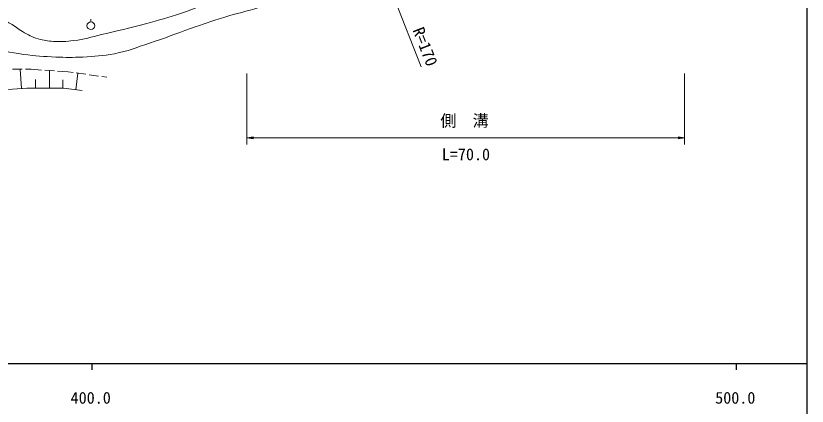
# Model space of a CAD drawing. Units: millimetres, scale not verified. Extents: x 40000 to 680000, y 20000 to 380000.
# Drawn here: x 456223 to 579000, y 198357 to 258953 of the extents above; entities that cross this region are included whole.
import ezdxf
from ezdxf.enums import TextEntityAlignment as Align

# ---------------------------------------------------------------- set-up
doc = ezdxf.new("R2010")
doc.units = ezdxf.units.MM
doc.header["$LTSCALE"] = 1000
for name, color, linetype, lineweight in [('M-STR-HTXT', 7, 'Continuous', 13), ('M-TTL-BAND', 7, 'Continuous', 25), ('M-WORK', 1, 'Continuous', 13)]:
    doc.layers.add(name, color=color, linetype=linetype, lineweight=lineweight)
doc.styles.add('ＭＳ ゴシック', font='')
doc.styles.get('ＭＳ ゴシック').set_extended_font_data('MS Gothic')

# ---------------------------------------------------------------- blocks, each defined once
blk = doc.blocks.new('open_arrow')
at = {"color": 0, "linetype": 'Continuous', "lineweight": -2}
blk.add_lwpolyline([(7.5, 1.25), (0, 0), (7.5, -1.25)], dxfattribs=at)

msp = doc.modelspace()

# ---------------------------------------------------------------- linework, layer by layer
at = {"layer": 'M-STR-HTXT'}
for p, q in [((502742, 292864), (519093, 251039)), ((492078, 250000), (492078, 239000)), ((559973, 250000), (559973, 239000)), ((492078, 240000), (559973, 240000))]:
    msp.add_line(p, q, dxfattribs=at)
at = {"layer": 'M-TTL-BAND'}
for p, q in [((579000, 20000), (579000, 370000)), ((40000, 205000), (579000, 205000)), ((468000, 205000), (468000, 204000)), ((568000, 205000), (568000, 204000))]:
    msp.add_line(p, q, dxfattribs=at)
at = {"layer": 'M-WORK'}
for p, q in [((467861, 258011), (467861, 258411)), ((455718, 250649), (457218, 250649)), ((457079, 247674), (456884, 250649)), ((457718, 250649), (458590, 250649)), ((458590, 250649), (460208, 250539)), ((460707, 250505), (462204, 250403)), ((461438, 247729), (461438, 250455)), ((462703, 250369), (464321, 250259)), ((464321, 250259), (465104, 250151)), ((465546, 247489), (465868, 250046)), ((465599, 250083), (467085, 249878)), ((467580, 249810), (469066, 249605)), ((469562, 249537), (470344, 249429)), ((459257, 247729), (459257, 249092)), ((463499, 247729), (463499, 249018)), ((451614, 247315), (457930, 247729)), ((457930, 247729), (463636, 247729)), ((463636, 247729), (466538, 247364))]:
    msp.add_line(p, q, dxfattribs=at)
msp.add_circle((467861, 257411), 600, dxfattribs=at)
for points in [[(452555, 258981), (453148, 258773), (453313, 258710), (453790, 258512), (454420, 258251), (454779, 258111), (455369, 257769), (456136, 257325), (456484, 256945), (457254, 256508), (458175, 255987), (458693, 255658), (459710, 255366), (460604, 255110), (461132, 255045), (462060, 254981), (463292, 254897), (463991, 254969), (465219, 255101), (466934, 255286), (467853, 255653), (469533, 256043), (472194, 256661), (473688, 257002), (476323, 257723), (478528, 258326), (479777, 258630), (481938, 259375), (484065, 260109), (485231, 260604), (487274, 261546), (489154, 262412), (490102, 263111), (491973, 263995), (493684, 264802), (494727, 265070), (496414, 265926), (497660, 266559), (498391, 266887), (499500, 267738), (500679, 268642), (501256, 269258), (502268, 270346), (503266, 271420), (503774, 272074), (504617, 273273), (505307, 274254), (505457, 274958), (506170, 275922), (506622, 276533), (506832, 276953), (507465, 277375), (508069, 277778), (508489, 277889), (509197, 278052), (510009, 278240), (510494, 278211), (511327, 278192), (512080, 278174), (512503, 278101), (513237, 277935), (514133, 277733), (514593, 277471), (515469, 277196), (516305, 276934), (516747, 276636), (517619, 276559), (518359, 276494), (518773, 276657), (519511, 276738), (520414, 276838), (520912, 277025), (521821, 277017), (522350, 277012), (522675, 277001), (523155, 276778), (523750, 276502), (523966, 276148), (524429, 275683), (525110, 274999), (525301, 274430), (526042, 273811), (526714, 273250), (527137, 272982), (527914, 272577), (528886, 272068), (529522, 271992), (530562, 271641), (532964, 270829), (533794, 270642), (536794, 269829)], [(429039, 246477), (429717, 246645), (429929, 246715), (430482, 246920), (431349, 247243), (431795, 247527), (432593, 247995), (433713, 248653), (434319, 249071), (435314, 249907), (436379, 250802), (436825, 251466), (437823, 252436), (438604, 253195), (438932, 253767), (439854, 254347), (440531, 254773), (440992, 254878), (441765, 255084), (442760, 255349), (443344, 255483), (444374, 255462), (445590, 255437), (446265, 255270), (447460, 255044), (449162, 254723), (450086, 254407), (451781, 254048), (453973, 253584), (455195, 253275), (457416, 252973), (459365, 252709), (460468, 252636), (462433, 252555), (464057, 252488), (464972, 252469), (466595, 252555), (468524, 252658), (469615, 252713), (471513, 253073), (473698, 253488), (474855, 254012), (476969, 254706), (479479, 255529), (480845, 256108), (483340, 256975), (485341, 257670), (486457, 258074), (488478, 258708), (490646, 259388), (491919, 259577), (494073, 260301), (496002, 260949), (497094, 261317), (498911, 262232), (500147, 262854), (500852, 263222), (501918, 264104), (503037, 265029), (503591, 265652), (504467, 266812), (505589, 268299), (506000, 269282), (506936, 270894), (507752, 272300), (507847, 273340), (508947, 274537), (509509, 275151), (509867, 275522), (510639, 275832), (511174, 276046), (511518, 276135), (512093, 276091), (512723, 276042), (513085, 275900), (513626, 275573), (514434, 275084), (514817, 274694), (515478, 274020), (516594, 272879), (517028, 272069), (518086, 270874), (519056, 269778), (519512, 269060), (520655, 268146), (521425, 267529), (521897, 267188), (522825, 266852), (523884, 266467), (524449, 266505), (525692, 266533)]]:
    msp.add_open_spline(points, degree=3, knots=[0, 0, 0, 0, 1, 1, 1, 2, 2, 2, 3, 3, 3, 4, 4, 4, 5, 5, 5, 6, 6, 6, 7, 7, 7, 8, 8, 8, 9, 9, 9, 10, 10, 10, 11, 11, 11, 12, 12, 12, 13, 13, 13, 14, 14, 14, 15, 15, 15, 16, 16, 16, 17, 17, 17, 18, 18, 18, 19, 19, 19, 20, 20, 20, 21, 21, 21, 22, 22, 22, 23, 23, 23, 24, 24, 24, 25, 25, 25, 26, 26, 26, 27, 27, 27, 28, 28, 28, 29, 29, 29, 30, 30, 30, 30], dxfattribs=at)

# ---------------------------------------------------------------- block references
at = {"layer": 'M-STR-HTXT', "xscale": 133, "yscale": 133}
msp.add_blockref('open_arrow', (492078, 240000), dxfattribs=at)
at = {"layer": 'M-STR-HTXT', "xscale": 133, "yscale": 133, "rotation": 180}
msp.add_blockref('open_arrow', (559973, 240000), dxfattribs=at)

# ---------------------------------------------------------------- texts
at = {"layer": 'M-STR-HTXT', "style": 'ＭＳ ゴシック'}
msp.add_text('R=170', height=1833, rotation=291.353, dxfattribs=at).set_placement((519745, 254175), align=Align.MIDDLE_CENTER)
msp.add_text('側\u3000溝', height=1833, dxfattribs=at).set_placement((525837, 242677), align=Align.MIDDLE_CENTER)
msp.add_text('L=70.0', height=1833, dxfattribs=at).set_placement((526056, 235983), align=Align.BOTTOM_CENTER)
at = {"layer": 'M-TTL-BAND', "style": 'ＭＳ ゴシック'}
for s, p in [('400.0', (467844, 198195)), ('500.0', (567844, 198195))]:
    msp.add_text(s, height=1833, dxfattribs=at).set_placement(p, align=Align.BOTTOM_CENTER)

doc.saveas('drawing.dxf')
